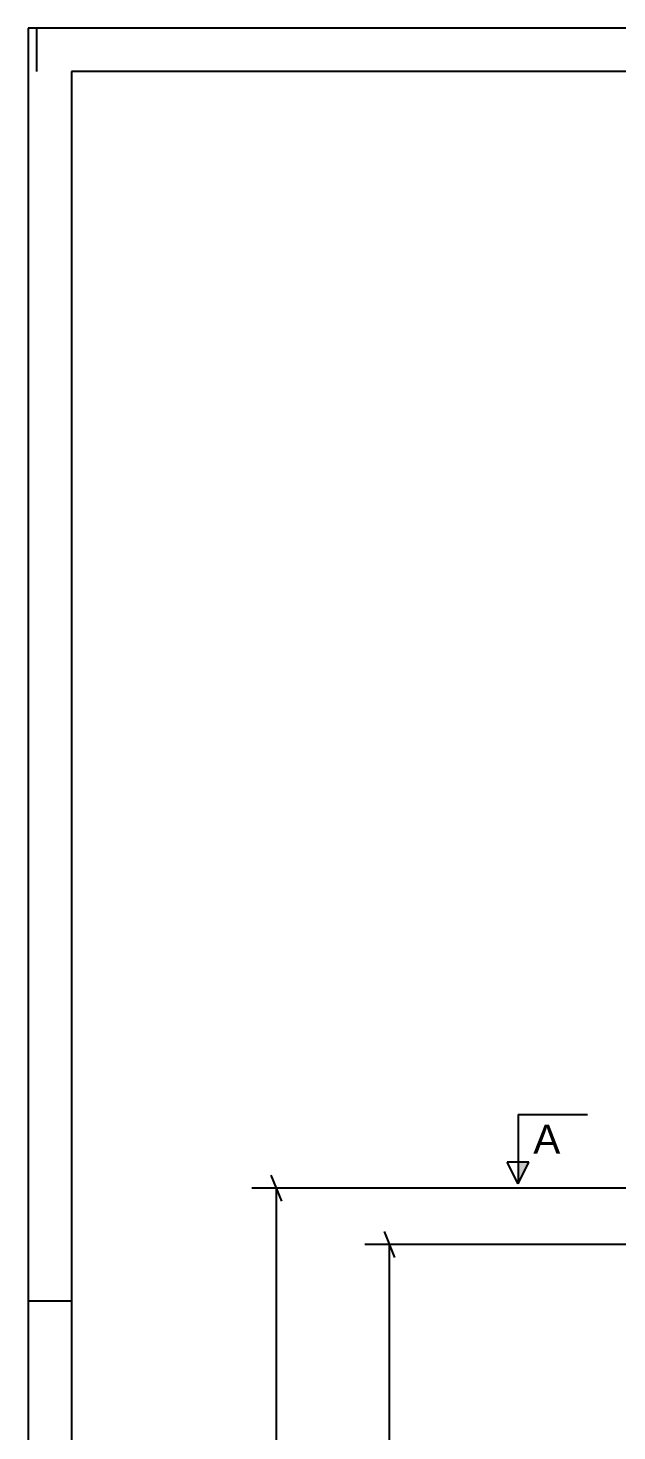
# Model space of a CAD drawing. Header units: millimetres. Extents: x 0 to 841, y 0 to 594.
# Drawn here: x 0 to 68, y 432 to 594 of the extents above; entities that cross this region are included whole.
import ezdxf

# ---------------------------------------------------------------- set-up
doc = ezdxf.new("R2010")
doc.units = ezdxf.units.MM
doc.styles.add('Arial', font='arial.ttf', dxfattribs={"height": 0.2})
doc.styles.add('Arial Narrow', font='ARIALN.TTF', dxfattribs={"height": 0.2})

# ---------------------------------------------------------------- blocks, each defined once
blk = doc.blocks.new('Unknown-232924716-1133 - 28920')
at = {"color": 5, "linetype": 'Continuous'}
for p, q in [((841, 594), (0, 594)), ((0, 594), (0, 0)), ((1, 589), (1, 594)), ((836, 589), (5, 589)), ((5, 589), (5, 5)), ((5, 447), (0, 447))]:
    blk.add_line(p, q, dxfattribs=at)
blk = doc.blocks.new('StraightDimension-232924716-2700 - 2334')
at = {"color": 7, "linetype": 'Continuous'}
for p, q in [((87.9, 450.54), (87.9, 401.23)), ((66, 331.54), (66, 406.48)), ((67.5, 404.23), (64.5, 403.03)), ((66, 403.63), (87.9, 403.63)), ((86.4, 403.03), (89.4, 404.23))]:
    blk.add_line(p, q, dxfattribs=at)
at = {"color": 0}
blk.add_wipeout([(81.21, 404.38), (81.21, 408.58), (72.69, 408.58), (72.69, 404.38)], dxfattribs=at)
at = {"color": 3, "style": 'Arial Narrow'}
blk.add_text('1290', height=2.863, dxfattribs=at).set_placement((73.29, 404.98))
blk = doc.blocks.new('StraightDimension-232924716-2705 - 2334')
at = {"color": 7, "linetype": 'Continuous'}
for p, q in [((29.27, 458.54), (28.07, 461.54)), ((86.26, 460.04), (25.82, 460.04)), ((28.67, 319.94), (28.67, 460.04)), ((28.07, 321.44), (29.27, 318.44)), ((174.97, 319.94), (25.82, 319.94))]:
    blk.add_line(p, q, dxfattribs=at)
at = {"color": 0}
blk.add_wipeout([(27.92, 394.25), (23.72, 394.25), (23.72, 385.74), (27.92, 385.74)], dxfattribs=at)
at = {"color": 3, "style": 'Arial Narrow'}
blk.add_text('3502', height=2.863, rotation=90.0002, dxfattribs=at).set_placement((27.32, 386.34))
blk = doc.blocks.new('StraightDimension-232924716-2716 - 2334')
at = {"color": 7, "linetype": 'Continuous'}
for p, q in [((42.32, 452.04), (41.12, 455.04)), ((86.9, 453.54), (38.87, 453.54)), ((41.72, 327.54), (41.72, 453.54)), ((41.12, 329.04), (42.32, 326.04)), ((64.2, 327.54), (38.87, 327.54))]:
    blk.add_line(p, q, dxfattribs=at)
at = {"color": 0}
blk.add_wipeout([(40.97, 394.8), (36.77, 394.8), (36.77, 386.28), (40.97, 386.28)], dxfattribs=at)
at = {"color": 3, "style": 'Arial Narrow'}
blk.add_text('3150', height=2.863, rotation=90.0002, dxfattribs=at).set_placement((40.37, 386.88))
blk = doc.blocks.new('SectionMark-232924716-3496 - 2334')
at = {"linetype": 'Continuous'}
blk.add_hatch(color=6, dxfattribs=at).paths.add_polyline_path([(56.56, 463.04), (57.81, 463.04), (56.56, 460.54)])
at = {"color": 6, "linetype": 'Continuous'}
for p, q in [((56.56, 468.54), (64.56, 468.54)), ((56.56, 468.54), (56.56, 460.54)), ((56.56, 460.54), (55.31, 463.04)), ((57.81, 463.04), (55.31, 463.04)), ((56.56, 460.54), (57.81, 463.04))]:
    blk.add_line(p, q, dxfattribs=at)
at = {"color": 0, "linetype": 'Continuous'}
blk.add_wipeout([(61.42, 464.04), (61.42, 467.54), (58.31, 467.54), (58.31, 464.04)], dxfattribs=at)
at = {"color": 3, "linetype": 'Continuous', "style": 'Arial'}
blk.add_text('A', height=3.34, dxfattribs=at).set_placement((58.31, 464.04))

msp = doc.modelspace()

# ---------------------------------------------------------------- block references
msp.add_blockref('Unknown-232924716-1133 - 28920', (0, 0))

# ---------------------------------------------------------------- next in the draw order: block references
msp.add_blockref('StraightDimension-232924716-2700 - 2334', (0, 0))

# ---------------------------------------------------------------- next in the draw order: block references
msp.add_blockref('StraightDimension-232924716-2705 - 2334', (0, 0))

# ---------------------------------------------------------------- next in the draw order: block references
for name in ['SectionMark-232924716-3496 - 2334', 'StraightDimension-232924716-2716 - 2334']:
    msp.add_blockref(name, (0, 0))

doc.saveas('drawing.dxf')
